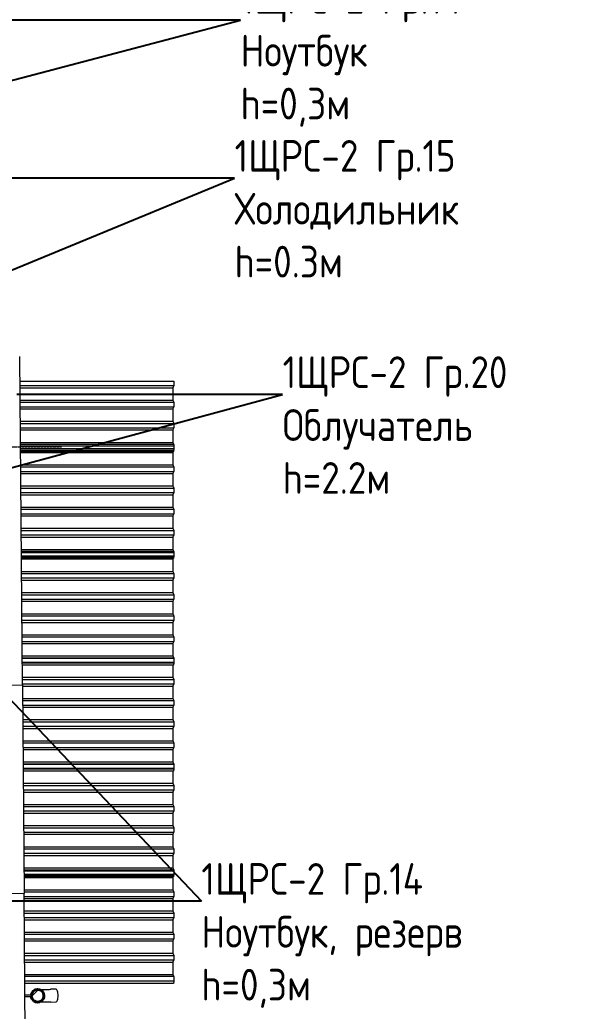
# Model space of a CAD drawing. Header units: millimetres. Extents: x -32 to 417638015, y -35 to 175284279.
# Drawn here: x 225480 to 229953, y 60264 to 68078 of the extents above; entities that cross this region are included whole.
import ezdxf
from ezdxf import colors
from ezdxf.entities.mleader import LeaderData, LeaderLine
from ezdxf.math import Vec2, Vec3

# ---------------------------------------------------------------- set-up
doc = ezdxf.new("R2010")
doc.units = ezdxf.units.MM
doc.linetypes.add('ADSK_Линия сетки', pattern=[25, 20, -2.5, 0, -2.5])
doc.layers.add('_ЭМ_Надписи', color=7, linetype='Continuous')
for name, color, linetype, lineweight in [('Обобщенные модели', 7, 'Continuous', 18), ('Оси', 253, 'Continuous', 9), ('Стены наружные', 7, 'Continuous', 18), ('Стены отделка', 7, 'Continuous', 30), ('ШТРИХОВКА', 252, 'Continuous', 15)]:
    doc.layers.add(name, color=color, linetype=linetype, lineweight=lineweight)
doc.styles.add('ЭОМ', font='isocpeur.ttf', dxfattribs={"width": 0.85, "height": 250})

# ---------------------------------------------------------------- blocks, each defined once
blk = doc.blocks.new('1 этаж')
at = {"layer": 'Обобщенные модели', "lineweight": 9}
h = blk.add_hatch(dxfattribs=at)
h.set_pattern_fill('FP_16', color=8, angle=-89.5366181, style=0, pattern_type=2)
h.set_pattern_definition([(45.00038, (557.2, 188.9), (-106.06672, 106.0653), [])])
h.paths.add_polyline_path([(56472.262, 8757.549), (56495.378, 8758.154), (56514.484, 8767.545), (56528.216, 8785.054), (56532.992, 8806.788), (56527.865, 8828.441), (56513.851, 8845.726), (56493.725, 8855.218), (56469.152, 8853.897), (56451.504, 8845.222), (56437.771, 8827.713), (56433.264, 8804.847), (56438.122, 8784.326), (56452.137, 8767.041), (56471.881, 8757.729)])
at = {"layer": 'Обобщенные модели', "color": 8}
for p, q in [((56343.805, 13651.502), (57556.952, 13651.502)), ((56344.088, 13616.502), (57556.952, 13616.502)), ((56344.225, 13599.502), (57548.53, 13599.502)), ((57556.952, 13616.502), (57548.53, 13599.502)), ((57548.53, 13599.502), (57548.53, 13501.802)), ((57556.952, 13651.502), (57556.952, 13616.502)), ((56345.015, 13501.802), (57548.53, 13501.802)), ((56345.153, 13484.802), (57556.952, 13484.802)), ((56345.436, 13449.802), (57556.952, 13449.802)), ((57548.53, 13501.802), (57556.952, 13484.802)), ((57556.952, 13449.802), (57548.53, 13432.802)), ((57556.952, 13484.802), (57556.952, 13449.802)), ((56345.573, 13432.802), (57548.53, 13432.802)), ((57548.53, 13432.802), (57548.53, 13335.102)), ((56346.364, 13335.102), (57548.53, 13335.102)), ((56346.501, 13318.102), (57556.952, 13318.102)), ((57548.53, 13335.102), (57556.952, 13318.102)), ((57556.952, 13318.102), (57556.952, 13283.102)), ((56346.784, 13283.102), (57556.952, 13283.102)), ((56346.922, 13266.102), (57548.53, 13266.102)), ((57556.952, 13283.102), (57548.53, 13266.102)), ((57548.53, 13266.102), (57548.53, 13168.402)), ((56347.712, 13168.402), (57548.53, 13168.402)), ((57556.952, 13151.402), (56347.849, 13151.402)), ((56347.931, 13141.257), (57556.952, 13141.257)), ((57548.53, 13168.402), (57556.952, 13151.402)), ((57556.952, 13151.402), (57556.952, 13116.402)), ((57556.952, 13141.257), (57556.952, 13106.257)), ((57556.952, 13116.402), (56348.132, 13116.402)), ((56348.214, 13106.257), (57556.952, 13106.257)), ((57553.479, 13096.402), (56348.294, 13096.402)), ((56348.352, 13089.257), (57548.53, 13089.257)), ((57552.069, 13096.402), (57548.53, 13089.257)), ((57548.53, 13089.257), (57548.53, 12991.557)), ((57554.239, 13100.783), (57553.479, 13096.402)), ((57556.952, 13106.257), (57554.239, 13100.783)), ((56349.142, 12991.557), (57548.53, 12991.557)), ((56349.28, 12974.557), (57556.952, 12974.557)), ((57548.53, 12991.557), (57556.952, 12974.557)), ((57556.952, 12974.557), (57556.952, 12939.557)), ((56349.563, 12939.557), (57556.952, 12939.557)), ((56349.7, 12922.557), (57548.53, 12922.557)), ((57556.952, 12939.557), (57548.53, 12922.557)), ((57548.53, 12922.557), (57548.53, 12824.857)), ((56350.49, 12824.857), (57548.53, 12824.857)), ((57548.53, 12824.857), (57556.952, 12807.857)), ((56350.628, 12807.857), (57556.952, 12807.857)), ((56350.911, 12772.857), (57556.952, 12772.857)), ((56351.048, 12755.857), (57548.53, 12755.857)), ((57556.952, 12772.857), (57548.53, 12755.857)), ((57548.53, 12755.857), (57548.53, 12658.157)), ((57556.952, 12807.857), (57556.952, 12772.857)), ((56351.839, 12658.157), (57548.53, 12658.157)), ((56351.976, 12641.157), (57556.952, 12641.157)), ((56352.259, 12606.157), (57556.952, 12606.157)), ((56352.397, 12589.157), (57548.53, 12589.157)), ((57548.53, 12658.157), (57556.952, 12641.157)), ((57556.952, 12606.157), (57548.53, 12589.157)), ((57548.53, 12589.157), (57548.53, 12491.457)), ((57556.952, 12641.157), (57556.952, 12606.157)), ((56353.187, 12491.457), (57548.53, 12491.457)), ((56353.324, 12474.457), (57556.952, 12474.457)), ((56353.607, 12439.457), (57556.952, 12439.457)), ((57548.53, 12491.457), (57556.952, 12474.457)), ((57556.952, 12439.457), (57548.53, 12422.457)), ((57556.952, 12474.457), (57556.952, 12439.457)), ((56353.745, 12422.457), (57548.53, 12422.457)), ((57548.53, 12422.457), (57548.53, 12324.757)), ((56354.535, 12324.757), (57548.53, 12324.757)), ((57556.952, 12307.757), (56354.673, 12307.757)), ((56354.725, 12301.257), (57556.952, 12301.257)), ((57556.952, 12272.757), (56354.956, 12272.757)), ((57548.53, 12324.757), (57556.952, 12307.757)), ((57556.952, 12307.757), (57556.952, 12272.757)), ((57556.952, 12301.257), (57556.952, 12266.257)), ((56355.008, 12266.257), (57556.952, 12266.257)), ((57553.479, 12252.757), (56355.117, 12252.757)), ((56355.146, 12249.257), (57548.53, 12249.257)), ((57550.264, 12252.757), (57548.53, 12249.257)), ((57548.53, 12249.257), (57548.53, 12151.557)), ((57555.214, 12262.749), (57553.479, 12252.757)), ((57556.952, 12266.257), (57555.214, 12262.749)), ((56355.936, 12151.557), (57548.53, 12151.557)), ((56356.073, 12134.557), (57556.952, 12134.557)), ((57548.53, 12151.557), (57556.952, 12134.557)), ((57556.952, 12134.557), (57556.952, 12099.557)), ((56356.356, 12099.557), (57556.952, 12099.557)), ((56356.494, 12082.557), (57548.53, 12082.557)), ((57556.952, 12099.557), (57548.53, 12082.557)), ((57548.53, 12082.557), (57548.53, 11984.857)), ((56357.284, 11984.857), (57548.53, 11984.857)), ((56357.422, 11967.857), (57556.952, 11967.857)), ((57548.53, 11984.857), (57556.952, 11967.857)), ((57556.952, 11967.857), (57556.952, 11932.857)), ((56357.705, 11932.857), (57556.952, 11932.857)), ((56357.842, 11915.857), (57548.53, 11915.857)), ((57556.952, 11932.857), (57548.53, 11915.857)), ((57548.53, 11915.857), (57548.53, 11818.157)), ((56358.632, 11818.157), (57548.53, 11818.157)), ((56358.77, 11801.157), (57556.952, 11801.157)), ((57548.53, 11818.157), (57556.952, 11801.157)), ((57556.952, 11801.157), (57556.952, 11766.157)), ((56359.053, 11766.157), (57556.952, 11766.157)), ((56359.19, 11749.157), (57548.53, 11749.157)), ((57556.952, 11766.157), (57548.53, 11749.157)), ((57548.53, 11749.157), (57548.53, 11651.457)), ((56359.981, 11651.457), (57548.53, 11651.457)), ((57548.53, 11651.457), (57556.952, 11634.457)), ((56360.118, 11634.457), (57556.952, 11634.457)), ((56360.401, 11599.457), (57556.952, 11599.457)), ((56360.539, 11582.457), (57548.53, 11582.457)), ((57556.952, 11599.457), (57548.53, 11582.457)), ((57548.53, 11582.457), (57548.53, 11484.757)), ((57556.952, 11634.457), (57556.952, 11599.457)), ((56361.329, 11484.757), (57548.53, 11484.757)), ((57556.952, 11467.757), (56361.466, 11467.757)), ((56361.478, 11466.257), (57556.952, 11466.257)), ((57556.952, 11432.757), (56361.749, 11432.757)), ((56361.761, 11431.257), (57556.952, 11431.257)), ((57553.479, 11412.757), (56361.911, 11412.757)), ((57548.53, 11484.757), (57556.952, 11467.757)), ((57548.53, 11412.757), (57548.53, 11316.557)), ((57556.691, 11431.257), (57553.479, 11412.757)), ((57556.952, 11467.757), (57556.952, 11432.757)), ((57556.952, 11466.257), (57556.952, 11431.257)), ((56363.43, 11316.557), (57548.53, 11316.557)), ((56363.43, 11299.557), (57556.952, 11299.557)), ((56363.43, 11264.557), (57556.952, 11264.557)), ((57548.53, 11316.557), (57556.952, 11299.557)), ((57556.952, 11264.557), (57548.53, 11247.557)), ((57556.952, 11299.557), (57556.952, 11264.557)), ((56363.43, 11247.557), (57548.53, 11247.557)), ((57548.53, 11247.557), (57548.53, 11149.857)), ((56364.037, 11149.857), (57548.53, 11149.857)), ((56364.175, 11132.857), (57556.952, 11132.857)), ((56364.458, 11097.857), (57556.952, 11097.857)), ((57548.53, 11149.857), (57556.952, 11132.857)), ((57556.952, 11097.857), (57548.53, 11080.857)), ((57556.952, 11132.857), (57556.952, 11097.857)), ((56364.595, 11080.857), (57548.53, 11080.857)), ((57548.53, 11080.857), (57548.53, 10983.157)), ((56365.386, 10983.157), (57548.53, 10983.157)), ((56365.523, 10966.157), (57556.952, 10966.157)), ((57548.53, 10983.157), (57556.952, 10966.157)), ((57556.952, 10966.157), (57556.952, 10931.157)), ((56365.806, 10931.157), (57556.952, 10931.157)), ((56365.944, 10914.157), (57548.53, 10914.157)), ((57556.952, 10931.157), (57548.53, 10914.157)), ((57548.53, 10914.157), (57548.53, 10816.457)), ((56366.734, 10816.457), (57548.53, 10816.457)), ((56366.871, 10799.457), (57556.952, 10799.457)), ((57548.53, 10816.457), (57556.952, 10799.457)), ((57556.952, 10799.457), (57556.952, 10764.457)), ((56367.154, 10764.457), (57556.952, 10764.457)), ((56367.292, 10747.457), (57548.53, 10747.457)), ((57556.952, 10764.457), (57548.53, 10747.457)), ((57548.53, 10747.457), (57548.53, 10649.757)), ((56368.082, 10649.757), (57548.53, 10649.757)), ((57556.952, 10632.757), (56368.219, 10632.757)), ((56368.232, 10631.257), (57556.952, 10631.257)), ((57548.53, 10649.757), (57556.952, 10632.757)), ((57556.952, 10632.757), (57556.952, 10597.757)), ((57556.952, 10631.257), (57556.952, 10596.257)), ((57556.952, 10597.757), (56368.503, 10597.757)), ((56368.515, 10596.257), (57556.952, 10596.257)), ((57553.479, 10577.757), (56368.664, 10577.757)), ((57548.53, 10577.757), (57548.53, 10481.557)), ((57556.691, 10596.257), (57553.479, 10577.757)), ((56369.442, 10481.557), (57548.53, 10481.557)), ((57548.53, 10481.557), (57556.952, 10464.557)), ((56369.58, 10464.557), (57556.952, 10464.557)), ((56369.863, 10429.557), (57556.952, 10429.557)), ((56370, 10412.557), (57548.53, 10412.557)), ((57556.952, 10429.557), (57548.53, 10412.557)), ((57548.53, 10412.557), (57548.53, 10314.857)), ((57556.952, 10464.557), (57556.952, 10429.557)), ((56370.791, 10314.857), (57548.53, 10314.857)), ((57548.53, 10314.857), (57556.952, 10297.857)), ((56370.928, 10297.857), (57556.952, 10297.857)), ((56371.211, 10262.857), (57556.952, 10262.857)), ((56371.349, 10245.857), (57548.53, 10245.857)), ((57556.952, 10262.857), (57548.53, 10245.857)), ((57548.53, 10245.857), (57548.53, 10148.157)), ((57556.952, 10297.857), (57556.952, 10262.857)), ((56372.139, 10148.157), (57548.53, 10148.157)), ((56372.276, 10131.157), (57556.952, 10131.157)), ((56372.559, 10096.157), (57556.952, 10096.157)), ((57548.53, 10148.157), (57556.952, 10131.157)), ((57556.952, 10096.157), (57548.53, 10079.157)), ((57556.952, 10131.157), (57556.952, 10096.157)), ((56372.697, 10079.157), (57548.53, 10079.157)), ((57548.53, 10079.157), (57548.53, 9981.457)), ((56373.487, 9981.457), (57548.53, 9981.457)), ((56373.624, 9964.457), (57556.952, 9964.457)), ((56373.908, 9929.457), (57556.952, 9929.457)), ((57548.53, 9981.457), (57556.952, 9964.457)), ((57556.952, 9929.457), (57548.53, 9912.457)), ((57556.952, 9964.457), (57556.952, 9929.457)), ((56374.045, 9912.457), (57548.53, 9912.457)), ((57548.53, 9912.457), (57548.53, 9814.757)), ((56374.835, 9814.757), (57548.53, 9814.757)), ((57556.952, 9797.757), (56374.973, 9797.757)), ((56375.025, 9791.257), (57556.952, 9791.257)), ((57548.53, 9814.757), (57556.952, 9797.757)), ((57556.952, 9797.757), (57556.952, 9762.757)), ((57556.952, 9791.257), (57556.952, 9756.257)), ((57556.952, 9762.757), (56375.256, 9762.757)), ((56375.308, 9756.257), (57556.952, 9756.257)), ((57553.479, 9742.757), (56375.418, 9742.757)), ((56375.446, 9739.257), (57548.53, 9739.257)), ((57550.264, 9742.757), (57548.53, 9739.257)), ((57548.53, 9739.257), (57548.53, 9641.557)), ((57555.214, 9752.749), (57553.479, 9742.757)), ((57556.952, 9756.257), (57555.214, 9752.749)), ((56376.236, 9641.557), (57548.53, 9641.557)), ((56376.373, 9624.557), (57556.952, 9624.557)), ((57548.53, 9641.557), (57556.952, 9624.557)), ((57556.952, 9624.557), (57556.952, 9589.557)), ((56376.657, 9589.557), (57556.952, 9589.557)), ((56376.794, 9572.557), (57548.53, 9572.557)), ((57556.952, 9589.557), (57548.53, 9572.557)), ((57548.53, 9572.557), (57548.53, 9474.857)), ((56377.584, 9474.857), (57548.53, 9474.857)), ((56377.722, 9457.857), (57556.952, 9457.857)), ((57548.53, 9474.857), (57556.952, 9457.857)), ((57556.952, 9457.857), (57556.952, 9422.857)), ((56378.005, 9422.857), (57556.952, 9422.857)), ((56378.142, 9405.857), (57548.53, 9405.857)), ((57556.952, 9422.857), (57548.53, 9405.857)), ((57548.53, 9405.857), (57548.53, 9308.157)), ((56378.932, 9308.157), (57548.53, 9308.157)), ((57548.53, 9308.157), (57556.952, 9291.157)), ((56379.07, 9291.157), (57556.952, 9291.157)), ((56379.353, 9256.157), (57556.952, 9256.157)), ((56379.49, 9239.157), (57548.53, 9239.157)), ((57556.952, 9256.157), (57548.53, 9239.157)), ((57548.53, 9239.157), (57548.53, 9141.457)), ((57556.952, 9291.157), (57556.952, 9256.157)), ((56380.281, 9141.457), (57548.53, 9141.457)), ((56380.418, 9124.457), (57556.952, 9124.457)), ((56380.701, 9089.457), (57556.952, 9089.457)), ((56380.839, 9072.457), (57548.53, 9072.457)), ((57548.53, 9141.457), (57556.952, 9124.457)), ((57556.952, 9089.457), (57548.53, 9072.457)), ((57548.53, 9072.457), (57548.53, 8974.757)), ((57556.952, 9124.457), (57556.952, 9089.457)), ((56381.629, 8974.757), (57548.53, 8974.757)), ((57556.952, 8957.757), (56381.766, 8957.757)), ((57556.952, 8922.757), (56382.049, 8922.757)), ((57548.53, 8974.757), (57556.952, 8957.757)), ((57556.952, 8922.757), (57553.479, 8902.757)), ((57556.952, 8957.757), (57556.952, 8922.757)), ((57553.479, 8902.757), (56382.211, 8902.757)), ((56628.736, 8857.564), (56586.234, 8857.22)), ((56432.096, 8810.972), (56382.957, 8810.575)), ((56383.038, 8800.575), (56432.177, 8800.972)), ((56587.042, 8757.224), (56629.545, 8757.567))]:
    blk.add_line(p, q, dxfattribs=at)
at = {"layer": 'Обобщенные модели', "color": 8, "flags": 128}
for points in [[(56495.606, 8856.487), (56496.876, 8856.498), (56499.54, 8856.519), (56502.416, 8856.542), (56505.501, 8856.567), (56508.788, 8856.594), (56512.274, 8856.622), (56515.953, 8856.652), (56519.817, 8856.683), (56523.863, 8856.716), (56528.082, 8856.75), (56532.468, 8856.785), (56537.015, 8856.822), (56541.715, 8856.86), (56546.559, 8856.899), (56551.542, 8856.94), (56556.654, 8856.981), (56561.888, 8857.023), (56567.234, 8857.067), (56572.686, 8857.111), (56578.233, 8857.156), (56583.867, 8857.201), (56586.234, 8857.22)], [(56587.042, 8757.224), (56581.375, 8757.178), (56575.79, 8757.133), (56570.298, 8757.088), (56564.907, 8757.044), (56559.625, 8757.002), (56554.462, 8756.96), (56549.424, 8756.919), (56544.521, 8756.88), (56539.76, 8756.841), (56535.149, 8756.804), (56530.695, 8756.768), (56526.406, 8756.733), (56522.287, 8756.7), (56518.347, 8756.668), (56514.59, 8756.638), (56511.023, 8756.609), (56507.652, 8756.581), (56504.483, 8756.556), (56501.519, 8756.532), (56498.767, 8756.51), (56496.415, 8756.491)]]:
    blk.add_lwpolyline(points, dxfattribs=at)
at = {"layer": 'Обобщенные модели', "color": 8}
for start, end in [(0.4633819, 180.4633819), (180.4633819, 0.4633819)]:
    blk.add_arc((56482.994, 8806.384), 52, start, end, dxfattribs=at)
at = {"layer": 'Обобщенные модели', "color": 8, "lineweight": 40}
for start, end in [(0.4633819, 180.4633819), (180.4633819, 0.4633819)]:
    blk.add_arc((56482.994, 8806.384), 50, start, end, dxfattribs=at)
at = {"layer": 'Обобщенные модели', "color": 8}
for start_param, end_param in [(4.71238898, 6.28318531), (3.14159265, 4.71238898)]:
    blk.add_ellipse((56629.141, 8807.566), major_axis=(-0.404, 49.998), ratio=0.30901699, start_param=start_param, end_param=end_param, dxfattribs=at)
at = {"layer": 'Оси', "color": 8, "linetype": 'ADSK_Линия сетки'}
blk.add_line((-9557.528, 13133.902), (56672.201, 13133.902), dxfattribs=at)
at = {"layer": 'Стены наружные', "color": 8}
blk.add_line((56363.169, 11257.213), (56376.473, 9612.267), dxfattribs=at)
at = {"layer": 'Стены отделка', "color": 8, "lineweight": 9}
for p, q in [((56363.169, 11257.213), (56342.231, 13846.045)), ((56143.176, 11255.434), (56363.169, 11257.213)), ((56376.473, 9612.267), (56156.48, 9610.487)), ((56387.504, 8248.331), (56376.473, 9612.267))]:
    blk.add_line(p, q, dxfattribs=at)

msp = doc.modelspace()

# ---------------------------------------------------------------- block references
at = {"layer": 'ШТРИХОВКА'}
msp.add_blockref('1 этаж', (169137.4, 51579.3), dxfattribs=at)

# ---------------------------------------------------------------- leaders
at = {"layer": '_ЭМ_Надписи', "color": 7, "ltscale": 5}
ml = msp.add_multileader_mtext('Standard', dxfattribs=at)
ml.set_content('{\\fGOST Common|b0|i0|c204|p34;\\W0.9;\\C256;1ЩРС-2\\fISOCPEUR|b0|i0|c204|p34;\\W0.85; Гр.20\\P\\fGOST Common|b0|i0|c204|p34;\\W0.9;Облучатель \\fGOST Common|b0|i0|c0|p34;h=\\fGOST Common|b0|i0|c204|p34;2\\fGOST Common|b0|i0|c0|p34;.\\fGOST Common|b0|i0|c204|p34;2м}', color=1, style='ЭОМ')
ml.set_leader_properties()
ml.build(insert=Vec2(0, 0))
ml.multileader.update_dxf_attribs({"text_left_attachment_type": 6, "text_right_attachment_type": 6, "dogleg_length": 0, "arrow_head_size": 200})
ctx = ml.context
ctx.base_point, ctx.char_height, ctx.arrow_head_size, ctx.landing_gap_size, ctx.plane_origin = Vec3(227295.2, 71366.9, -64.3), 250, 200, 0, Vec3(200044.1, 79519.1, -64.3)
ctx.left_attachment, ctx.right_attachment = 6, 6
notes = []
notes.append((ctx, [(0, (1, 1, 0), (227295.2, 71366.9, -64.3), (1, 0), 0, [(0, [(219948.4, 64990.9, -64.3)], 0, [])])]))
ctx.mtext.insert, ctx.mtext.width, ctx.mtext.defined_height, ctx.mtext.flow_direction = Vec3(227295.2, 71666.9, -64.3), 2073.809, 545.6, 5
ml = msp.add_multileader_mtext('Standard', dxfattribs=at)
ml.set_content('{\\fGOST Common|b0|i0|c204|p34;\\W0.9;\\C256;1ЩРС-2\\fISOCPEUR|b0|i0|c204|p34;\\W0.85; Гр.16\\P\\pxql;Резерв\\P\\fGOST Common|b0|i0|c0|p34;\\W0.9;h=\\fGOST Common|b0|i0|c204|p34;0\\fGOST Common|b0|i0|c0|p34;.\\fGOST Common|b0|i0|c204|p34;3м}', color=1, style='ЭОМ')
ml.set_leader_properties()
ml.build(insert=Vec2(0, 0))
ml.multileader.update_dxf_attribs({"text_left_attachment_type": 6, "text_right_attachment_type": 6, "dogleg_length": 0, "arrow_head_size": 200})
ctx = ml.context
ctx.base_point, ctx.char_height, ctx.arrow_head_size, ctx.landing_gap_size, ctx.plane_origin = Vec3(224219.8, 70756.7), 250, 200, 0, Vec3(199234.9, 81718.3)
ctx.left_attachment, ctx.right_attachment = 6, 6
notes.append((ctx, [(0, (1, 1, 0), (224219.8, 70756.7), (1, 0), 0, [(1, [(223280.9, 67997.2), (221616, 65041.1)], 0, [])])]))
ctx.mtext.insert, ctx.mtext.width, ctx.mtext.defined_height, ctx.mtext.flow_direction = Vec3(224219.8, 71056.7), 2543.183, 233.1, 5
ml = msp.add_multileader_mtext('Standard', dxfattribs=at)
ml.set_content('{\\fGOST Common|b0|i0|c204|p34;\\W0.9;\\C256;1ЩРС-2\\fISOCPEUR|b0|i0|c204|p34;\\W0.85; Гр.19\\P\\pxql;Водонагреватель\\P\\fGOST Common|b0|i0|c0|p34;\\W0.9;h=\\fGOST Common|b0|i0|c204|p34;1\\fGOST Common|b0|i0|c0|p34;.\\fGOST Common|b0|i0|c204|p34;9м}', color=1, style='ЭОМ')
ml.set_leader_properties()
ml.build(insert=Vec2(0, 0))
ml.multileader.update_dxf_attribs({"text_left_attachment_type": 6, "text_right_attachment_type": 6, "dogleg_length": 0, "arrow_head_size": 200})
ctx = ml.context
ctx.base_point, ctx.char_height, ctx.arrow_head_size, ctx.landing_gap_size, ctx.plane_origin = Vec3(227075.7, 69966.2, -64.3), 250, 200, 0, Vec3(201100.9, 81507.9, -64.3)
ctx.left_attachment, ctx.right_attachment = 6, 6
notes.append((ctx, [(0, (1, 1, 0), (227075.7, 69966.2, -64.3), (1, 0), 0, [(0, [(221425.8, 64833, -64.3)], 0, [])])]))
ctx.mtext.insert, ctx.mtext.width, ctx.mtext.defined_height, ctx.mtext.flow_direction = Vec3(227075.7, 70266.2, -64.3), 2543.183, 233.1, 5
ml = msp.add_multileader_mtext('Standard', dxfattribs=at)
ml.set_content('{\\fGOST Common|b0|i0|c204|p34;\\W0.9;\\C256;1ЩРС-2\\fISOCPEUR|b0|i0|c204|p34;\\W0.85; Гр.14\\P\\pxql;Ноутбук\\P\\fGOST Common|b0|i0|c0|p34;\\W0.9;h=\\fGOST Common|b0|i0|c204|p34;0,3м}', color=1, style='ЭОМ')
ml.set_leader_properties()
ml.build(insert=Vec2(0, 0))
ml.multileader.update_dxf_attribs({"text_left_attachment_type": 6, "text_right_attachment_type": 6, "dogleg_length": 0, "arrow_head_size": 200})
ctx = ml.context
ctx.base_point, ctx.char_height, ctx.arrow_head_size, ctx.landing_gap_size, ctx.plane_origin = Vec3(227220.6, 68076.6, -64.3), 250, 200, 0, Vec3(214443.6, 79739.2, -64.3)
ctx.left_attachment, ctx.right_attachment = 6, 6
notes.append((ctx, [(0, (1, 1, 0), (227220.6, 68076.6, -64.3), (1, 0), 0, [(0, [(224682.7, 67406.6, -64.3)], 0, [])])]))
ctx.mtext.insert, ctx.mtext.width, ctx.mtext.defined_height, ctx.mtext.flow_direction = Vec3(227220.6, 68376.6, -64.3), 2073.809, 545.6, 5
ml = msp.add_multileader_mtext('Standard', dxfattribs=at)
ml.set_content('{\\fGOST Common|b0|i0|c204|p34;\\W0.9;\\C256;1ЩРС-2\\fISOCPEUR|b0|i0|c204|p34;\\W0.85; Гр.15\\PХолодильник\\P\\fGOST Common|b0|i0|c0|p34;\\W0.9;h=\\fGOST Common|b0|i0|c204|p34;0\\fGOST Common|b0|i0|c0|p34;.\\fGOST Common|b0|i0|c204|p34;3м}', color=1, style='ЭОМ')
ml.set_leader_properties()
ml.build(insert=Vec2(0, 0))
ml.multileader.update_dxf_attribs({"text_left_attachment_type": 6, "text_right_attachment_type": 6, "dogleg_length": 0, "arrow_head_size": 200})
ctx = ml.context
ctx.base_point, ctx.char_height, ctx.arrow_head_size, ctx.landing_gap_size, ctx.plane_origin = Vec3(227173.2, 66830.7, -64.3), 250, 200, 0, Vec3(206640.9, 77096, -64.3)
ctx.left_attachment, ctx.right_attachment = 6, 6
notes.append((ctx, [(0, (1, 1, 0), (227173.2, 66830.7, -64.3), (1, 0), 0, [(0, [(221945.2, 64676.1, -64.3)], 0, [])])]))
ctx.mtext.insert, ctx.mtext.width, ctx.mtext.defined_height, ctx.mtext.flow_direction = Vec3(227173.2, 67130.7, -64.3), 2073.809, 545.6, 5
ml = msp.add_multileader_mtext('Standard', dxfattribs=at)
ml.set_content('{\\fGOST Common|b0|i0|c204|p34;\\W0.9;\\C256;1ЩРС-2\\fISOCPEUR|b0|i0|c204|p34;\\W0.85; Гр.20\\P\\fGOST Common|b0|i0|c204|p34;\\W0.9;Облучатель \\fGOST Common|b0|i0|c0|p34;h=\\fGOST Common|b0|i0|c204|p34;2\\fGOST Common|b0|i0|c0|p34;.\\fGOST Common|b0|i0|c204|p34;2м}', color=1, style='ЭОМ')
ml.set_leader_properties()
ml.build(insert=Vec2(0, 0))
ml.multileader.update_dxf_attribs({"text_left_attachment_type": 6, "text_right_attachment_type": 6, "dogleg_length": 0, "arrow_head_size": 200})
ctx = ml.context
ctx.base_point, ctx.char_height, ctx.arrow_head_size, ctx.landing_gap_size, ctx.plane_origin = Vec3(227552.1, 65125.8, -64.3), 250, 200, 0, Vec3(202375.8, 72450.5, -64.3)
ctx.left_attachment, ctx.right_attachment = 6, 6
notes.append((ctx, [(0, (1, 1, 0), (227552.1, 65125.8, -64.3), (1, 0), 0, [(0, [(220865, 63323, -64.3)], 0, [])])]))
ctx.mtext.insert, ctx.mtext.width, ctx.mtext.defined_height, ctx.mtext.flow_direction = Vec3(227552.1, 65425.8, -64.3), 2073.809, 545.6, 5
ml = msp.add_multileader_mtext('Standard', dxfattribs=at)
ml.set_content('{\\fGOST Common|b0|i0|c204|p34;\\W0.9;\\C256;1ЩРС-2\\fISOCPEUR|b0|i0|c204|p34;\\W0.85; Гр.14\\P\\pxql;Ноутбук, резерв\\P\\fGOST Common|b0|i0|c0|p34;\\W0.9;h=\\fGOST Common|b0|i0|c204|p34;0,3м}', color=1, style='ЭОМ')
ml.set_leader_properties()
ml.build(insert=Vec2(0, 0))
ml.multileader.update_dxf_attribs({"text_left_attachment_type": 6, "text_right_attachment_type": 6, "dogleg_length": 0, "arrow_head_size": 200})
ctx = ml.context
ctx.base_point, ctx.char_height, ctx.arrow_head_size, ctx.landing_gap_size, ctx.plane_origin = Vec3(226911.4, 61131.6, -64.3), 250, 200, 0, Vec3(198280.3, 75864.2, -64.3)
ctx.left_attachment, ctx.right_attachment = 6, 6
notes.append((ctx, [(0, (1, 1, 0), (226911.4, 61131.6, -64.3), (1, 0), 0, [(1, [(222506.2, 62092.7, -64.3), (222160.2, 62626, -64.3), (224594.1, 63575.4, -64.3)], 0, [])])]))
ctx.mtext.insert, ctx.mtext.width, ctx.mtext.defined_height, ctx.mtext.flow_direction = Vec3(226911.4, 61431.6, -64.3), 3041.431, 545.6, 5
for ctx, leaders in notes:
    for number, flags, end, landing, length, lines in leaders:
        leader = LeaderData()
        leader.index, (leader.has_last_leader_line, leader.has_dogleg_vector, leader.attachment_direction) = number, flags
        leader.last_leader_point, leader.dogleg_vector, leader.dogleg_length = Vec3(end), Vec3(landing), length
        for number, points, colour, breaks in lines:
            line = LeaderLine()
            line.index, line.vertices, line.color, line.breaks = number, Vec3.list(points), colors.encode_raw_color(colour), breaks
            leader.lines.append(line)
        ctx.leaders.append(leader)

doc.saveas('drawing.dxf')
